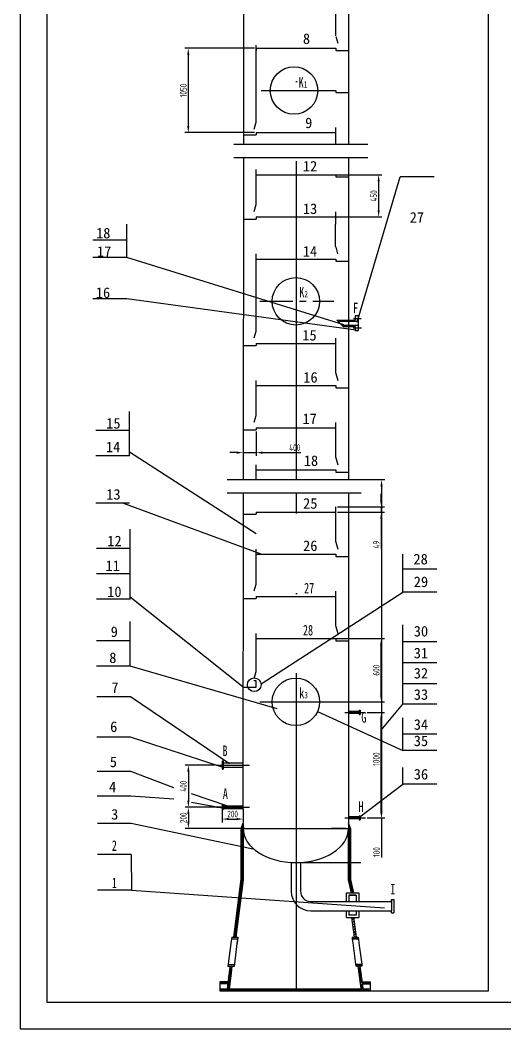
# Model space of a CAD drawing. Extents: x 29 to 469, y 5 to 599.
# Drawn here: x 29.4 to 212.2, y 4.6 to 384.8 of the extents above; entities that cross this region are included whole.
import ezdxf

# ---------------------------------------------------------------- set-up
doc = ezdxf.new("R2010")
doc.units = 0
doc.header["$LTSCALE"] = 10
doc.header["$MEASUREMENT"] = 0
for name, pattern in [('ACAD_ISO02W100', [15, 12, -3]), ('ACAD_ISO10W100', [18, 12, -3, 0, -3]), ('CENTER', [2, 1.25, -0.25, 0.25, -0.25])]:
    doc.linetypes.add(name, pattern=pattern)
doc.layers.get('0').update_dxf_attribs({"linetype": 'CONTINUOUS'})
doc.layers.get('DEFPOINTS').update_dxf_attribs({"linetype": 'CONTINUOUS'})
for name, color, linetype in [('3中心线层', 1, 'CENTER'), ('中心线', 1, 'CENTER'), ('图层2', 7, 'CONTINUOUS'), ('标注线', 2, 'CONTINUOUS'), ('点划线', 10, 'CENTER'), ('粗实线', 3, 'CONTINUOUS'), ('细实线', 4, 'CONTINUOUS'), ('虚线', 172, 'ACAD_ISO02W100')]:
    doc.layers.add(name, color=color, linetype=linetype)
doc.styles.get("Standard").update_dxf_attribs({"font": 'isocp.shx', "width": 0.707, "bigfont": 'hztxt.shx'})
doc.styles.add('样式_1', font='SIMHEI.TTF', dxfattribs={"height": 10})
doc.dimstyles.new('ISO-25', dxfattribs={"dimtxt": 2.5, "dimasz": 2.5, "dimexe": 1.25, "dimexo": 0.625, "dimtad": 1, "dimtxsty": 'STANDARD', "dimcen": 2.5, "dimazin": 3, "dimtfac": 1, "dimtmove": 0, "dimatfit": 3})
pattern_1 = [(45, (-493.61208, -437.2187), (-0.2728614, 0.2728614), []), (45, (-493.60436, -437.2187), (-0.2728614, 0.2728614), [])]

# ---------------------------------------------------------------- blocks, each defined once
blk = doc.blocks.new('*D42')
at = {"layer": 'DEFPOINTS', "color": 0}
for p in [(159.59, 123.88), (165.57, 123.88), (159.59, 84.15)]:
    blk.add_point(p, dxfattribs=at)
at = {"layer": '细实线', "color": 0}
for p, q in [((160.22, 123.88), (166.82, 123.88)), ((165.57, 86.65), (165.57, 121.38)), ((160.22, 84.15), (166.82, 84.15))]:
    blk.add_line(p, q, dxfattribs=at)
for points in [[(165.15, 121.38), (165.99, 121.38), (165.57, 123.88)], [(165.15, 86.65), (165.99, 86.65), (165.57, 84.15)]]:
    blk.add_solid(points, dxfattribs=at)
at = {"layer": '细实线', "color": 0, "insert": (163.69, 106.28), "char_height": 2.5, "attachment_point": 5, "rotation": 90}
blk.add_mtext('1000', dxfattribs=at)
blk = doc.blocks.new('*D43')
at = {"layer": 'DEFPOINTS', "color": 0}
for p in [(113.5, 88.12), (92.84, 80.18), (113.5, 80.18)]:
    blk.add_point(p, dxfattribs=at)
at = {"layer": '细实线', "color": 0}
for p, q in [((112.87, 88.12), (91.59, 88.12)), ((92.84, 85.62), (92.84, 82.68)), ((112.87, 80.18), (91.59, 80.18))]:
    blk.add_line(p, q, dxfattribs=at)
for points in [[(92.43, 85.62), (93.26, 85.62), (92.84, 88.12)], [(92.43, 82.68), (93.26, 82.68), (92.84, 80.18)]]:
    blk.add_solid(points, dxfattribs=at)
at = {"layer": '细实线', "color": 0, "insert": (90.97, 84.15), "char_height": 2.5, "attachment_point": 5, "rotation": 90}
blk.add_mtext('200', dxfattribs=at)
blk = doc.blocks.new('*D44')
at = {"layer": 'DEFPOINTS', "color": 0}
for p in [(148.39, 201.33), (148.39, 199.38), (165.54, 199.38)]:
    blk.add_point(p, dxfattribs=at)
at = {"layer": '细实线', "color": 0}
for p, q in [((165.54, 203.83), (165.54, 206.33)), ((149.01, 201.33), (166.79, 201.33)), ((149.01, 199.38), (166.79, 199.38)), ((165.54, 201.33), (165.54, 199.38)), ((165.54, 196.88), (165.54, 185.38))]:
    blk.add_line(p, q, dxfattribs=at)
for points in [[(165.13, 203.83), (165.96, 203.83), (165.54, 201.33)], [(165.13, 196.88), (165.96, 196.88), (165.54, 199.38)]]:
    blk.add_solid(points, dxfattribs=at)
at = {"layer": '细实线', "color": 0, "insert": (163.67, 187.13), "char_height": 2.5, "attachment_point": 5, "rotation": 90}
blk.add_mtext('49', dxfattribs=at)
blk = doc.blocks.new('*D36')
at = {"layer": 'DEFPOINTS', "color": 0}
for p in [(132.37, 326.53), (132.32, 310.64), (164.58, 310.64)]:
    blk.add_point(p, dxfattribs=at)
at = {"layer": '细实线', "color": 0}
for p, q in [((133, 326.53), (165.83, 326.53)), ((164.58, 324.03), (164.58, 313.14)), ((132.94, 310.64), (165.83, 310.64))]:
    blk.add_line(p, q, dxfattribs=at)
for points in [[(164.16, 324.03), (164.99, 324.03), (164.58, 326.53)], [(164.16, 313.14), (164.99, 313.14), (164.58, 310.64)]]:
    blk.add_solid(points, dxfattribs=at)
at = {"layer": '细实线', "color": 0, "insert": (162.7, 318.58), "char_height": 2.5, "attachment_point": 5, "rotation": 90}
blk.add_mtext('450', dxfattribs=at)
blk = doc.blocks.new('*D45')
at = {"layer": 'DEFPOINTS', "color": 0}
for p in [(153.23, 211.66), (165.67, 211.66), (159.59, 84.15)]:
    blk.add_point(p, dxfattribs=at)
at = {"layer": '细实线', "color": 0}
for p, q in [((153.86, 211.66), (166.92, 211.66)), ((165.67, 209.16), (165.67, 86.65)), ((160.22, 84.15), (166.92, 84.15)), ((165.67, 84.15), (165.67, 69.2))]:
    blk.add_line(p, q, dxfattribs=at)
for points in [[(165.26, 209.16), (166.09, 209.16), (165.67, 211.66)], [(165.26, 86.65), (166.09, 86.65), (165.67, 84.15)]]:
    blk.add_solid(points, dxfattribs=at)
at = {"layer": '细实线', "color": 0, "insert": (163.8, 71.24), "char_height": 2.5, "attachment_point": 5, "rotation": 90}
blk.add_mtext('100', dxfattribs=at)
blk = doc.blocks.new('*D46')
at = {"layer": 'DEFPOINTS', "color": 0}
for p in [(105.55, 88.12), (113.5, 88.12), (113.5, 83.69)]:
    blk.add_point(p, dxfattribs=at)
at = {"layer": '细实线', "color": 0}
for p, q in [((105.55, 87.5), (105.55, 82.44)), ((113.5, 87.5), (113.5, 82.44)), ((108.05, 83.69), (111, 83.69))]:
    blk.add_line(p, q, dxfattribs=at)
for points in [[(108.05, 84.1), (108.05, 83.27), (105.55, 83.69)], [(111, 84.1), (111, 83.27), (113.5, 83.69)]]:
    blk.add_solid(points, dxfattribs=at)
at = {"layer": '细实线', "color": 0, "insert": (109.53, 85.56), "char_height": 2.5, "attachment_point": 5}
blk.add_mtext('200', dxfattribs=at)
blk = doc.blocks.new('*D47')
at = {"layer": 'DEFPOINTS', "color": 0}
for p in [(103.41, 104.02), (92.84, 88.12), (103.96, 88.12)]:
    blk.add_point(p, dxfattribs=at)
at = {"layer": '细实线', "color": 0}
for p, q in [((102.78, 104.02), (91.59, 104.02)), ((92.84, 101.52), (92.84, 90.62)), ((103.34, 88.12), (91.59, 88.12))]:
    blk.add_line(p, q, dxfattribs=at)
for points in [[(92.43, 101.52), (93.26, 101.52), (92.84, 104.02)], [(92.43, 90.62), (93.26, 90.62), (92.84, 88.12)]]:
    blk.add_solid(points, dxfattribs=at)
at = {"layer": '细实线', "color": 0, "insert": (90.97, 96.07), "char_height": 2.5, "attachment_point": 5, "rotation": 90}
blk.add_mtext('400', dxfattribs=at)
blk = doc.blocks.new('*D48')
at = {"layer": 'DEFPOINTS', "color": 0}
for p in [(133.54, 151.7), (165.53, 151.7), (133.72, 127.86)]:
    blk.add_point(p, dxfattribs=at)
at = {"layer": '细实线', "color": 0}
for p, q in [((134.17, 151.7), (166.78, 151.7)), ((165.53, 130.36), (165.53, 149.2)), ((134.34, 127.86), (166.78, 127.86))]:
    blk.add_line(p, q, dxfattribs=at)
for points in [[(165.12, 149.2), (165.95, 149.2), (165.53, 151.7)], [(165.12, 130.36), (165.95, 130.36), (165.53, 127.86)]]:
    blk.add_solid(points, dxfattribs=at)
at = {"layer": '细实线', "color": 0, "insert": (163.66, 139.78), "char_height": 2.5, "attachment_point": 5, "rotation": 90}
blk.add_mtext('600', dxfattribs=at)
blk = doc.blocks.new('*D49')
at = {"layer": 'DEFPOINTS', "color": 0}
for p in [(113.5, 230.37), (118.35, 230.37), (118.35, 221.8)]:
    blk.add_point(p, dxfattribs=at)
at = {"layer": '细实线', "color": 0}
for p, q in [((113.5, 229.75), (113.5, 220.55)), ((118.35, 229.75), (118.35, 220.55)), ((111, 221.8), (108.5, 221.8)), ((113.5, 221.8), (118.35, 221.8)), ((120.85, 221.8), (135.24, 221.8))]:
    blk.add_line(p, q, dxfattribs=at)
for points in [[(111, 222.21), (111, 221.38), (113.5, 221.8)], [(120.85, 222.21), (120.85, 221.38), (118.35, 221.8)]]:
    blk.add_solid(points, dxfattribs=at)
at = {"layer": '细实线', "color": 0, "insert": (132.93, 223.67), "char_height": 2.5, "attachment_point": 5}
blk.add_mtext('400', dxfattribs=at)
blk = doc.blocks.new('*D37')
at = {"layer": 'DEFPOINTS', "color": 0}
for p in [(118.35, 374.21), (92.81, 342.42), (118.35, 342.42)]:
    blk.add_point(p, dxfattribs=at)
at = {"layer": '细实线', "color": 0}
for p, q in [((117.72, 374.21), (91.56, 374.21)), ((92.81, 371.71), (92.81, 344.92)), ((117.72, 342.42), (91.56, 342.42))]:
    blk.add_line(p, q, dxfattribs=at)
for points in [[(92.39, 371.71), (93.23, 371.71), (92.81, 374.21)], [(92.39, 344.92), (93.23, 344.92), (92.81, 342.42)]]:
    blk.add_solid(points, dxfattribs=at)
at = {"layer": '细实线', "color": 0, "insert": (90.94, 358.32), "char_height": 2.5, "attachment_point": 5, "rotation": 90}
blk.add_mtext('1050', dxfattribs=at)

msp = doc.modelspace()

# ---------------------------------------------------------------- hatches: boundary and pattern name
for points in [[(113.499, 81.517), (112.728, 80.177), (113.499, 80.177)], [(153.233, 81.488), (153.233, 80.177), (154.004, 80.177)]]:
    msp.add_hatch(color=256).paths.add_polyline_path(points)
h = msp.add_hatch()
h.set_pattern_fill('JIS_LC_20', color=256, scale=0.03853, style=0)
h.set_pattern_definition([(45, (-4274.10866, 1521.57306), (-0.54490256, 0.54490256), []), (45, (-4274.09325, 1521.57306), (-0.54490256, 0.54490256), [])])
h.paths.add_polyline_path([(155.137, 46.582), (154.36, 46.582), (155.319, 39.185), (156.096, 39.185)])
at = {"layer": '图层2'}
h = msp.add_hatch(dxfattribs=at)
h.set_pattern_fill('JIS_LC_20', color=256, scale=0.019294, style=0)
h.set_pattern_definition(pattern_1)
h.paths.add_polyline_path([(112.735, 61.01), (109.932, 39.185), (110.709, 39.185), (113.499, 60.912), (113.499, 80.177), (112.735, 80.177)])
for points in [[(113.499, 82.29), (112.728, 80.18), (112.728, 80.177), (113.499, 81.517)], [(153.233, 82.29), (153.233, 81.488), (154.004, 80.177)]]:
    msp.add_hatch(color=256, dxfattribs=at).paths.add_polyline_path(points)
h = msp.add_hatch(dxfattribs=at)
h.set_pattern_fill('JIS_LC_20', color=256, scale=0.019294, style=0)
h.set_pattern_definition(pattern_1)
h.paths.add_polyline_path([(154.004, 80.176), (154.004, 80.177), (153.233, 80.177), (153.233, 60.799), (154.354, 55.821), (155.143, 55.821), (154.001, 60.9)])
h = msp.add_hatch(dxfattribs=at)
h.set_pattern_fill('JIS_LC_20', color=256, scale=0.019294, style=0)
h.set_pattern_definition(pattern_1)
h.paths.add_polyline_path([(154.655, 38.414), (156.967, 38.414), (156.867, 39.185), (154.555, 39.185)])
h.paths.add_polyline_path([(155.878, 28.986), (155.978, 28.215), (158.29, 28.215), (158.19, 28.986)])

# ---------------------------------------------------------------- linework, layer by layer
at = {"color": 0}
for p, q in [((113.75, 338.02), (113.819, 407.398)), ((113.623, 211.662), (113.745, 333.02)), ((113.499, 87.296), (113.618, 206.662)), ((113.499, 82.031), (113.499, 80.177)), ((113.499, 80.177), (153.233, 80.177)), ((152.24, 80.177), (153.233, 80.177)), ((71.304, 70.354), (71.345, 56.843)), ((71.345, 56.843), (166.791, 50.259))]:
    msp.add_line(p, q, dxfattribs=at)
for p, q in [((112.728, 80.177), (113.499, 81.517)), ((113.499, 80.177), (112.728, 80.177)), ((112.728, 80.177), (112.728, 71.672)), ((113.499, 80.177), (112.728, 80.177)), ((112.728, 80.177), (112.731, 71.672)), ((114.105, 80.177), (113.499, 80.177)), ((114.101, 80.177), (113.499, 80.177)), ((113.499, 80.177), (113.499, 71.672)), ((113.499, 71.672), (113.499, 80.177)), ((152.626, 80.177), (153.233, 80.177)), ((152.626, 80.177), (153.233, 80.177)), ((152.631, 80.177), (153.233, 80.177)), ((154.004, 80.177), (153.233, 81.488)), ((153.233, 80.177), (154.004, 80.177)), ((153.233, 80.177), (153.233, 71.672)), ((154.004, 80.177), (154.004, 71.672)), ((112.734, 71.672), (112.735, 69.164)), ((113.499, 69.066), (113.499, 71.672)), ((153.233, 71.672), (153.233, 68.97)), ((154.004, 71.672), (154.004, 69.04)), ((131.62, 67.313), (131.62, 56.456)), ((135.112, 67.263), (135.112, 59.821)), ((112.735, 61.01), (112.582, 59.821)), ((112.728, 63.518), (112.728, 60.961)), ((113.499, 60.912), (113.359, 59.821)), ((113.359, 59.821), (113.499, 60.912)), ((113.499, 63.518), (113.499, 60.912)), ((154.244, 59.821), (154.001, 60.9)), ((112.582, 59.821), (109.932, 39.185)), ((113.359, 59.821), (110.709, 39.185)), ((110.709, 39.185), (113.359, 59.821)), ((135.112, 59.821), (135.112, 56.456)), ((153.233, 60.815), (153.233, 60.799)), ((153.454, 59.821), (153.233, 60.799)), ((154.373, 55.736), (153.454, 59.821)), ((155.143, 55.821), (154.244, 59.821)), ((152.437, 52.603), (152.437, 55.821)), ((152.437, 55.821), (157.06, 55.821)), ((153.34, 54.933), (153.34, 52.603)), ((153.34, 54.933), (156.157, 54.933)), ((156.157, 54.933), (153.34, 54.933)), ((156.157, 54.933), (156.157, 52.603)), ((157.06, 55.821), (157.06, 52.603)), ((169.474, 52.603), (169.474, 53.374)), ((138.965, 52.603), (169.474, 52.603)), ((169.474, 52.988), (169.474, 49.111)), ((152.437, 46.582), (152.437, 49.111)), ((152.437, 46.582), (157.06, 46.582)), ((153.34, 49.111), (153.34, 47.471)), ((156.157, 47.471), (153.34, 47.471)), ((154.366, 46.533), (155.319, 39.185)), ((155.131, 46.632), (156.096, 39.185)), ((156.157, 49.111), (156.157, 47.471)), ((157.06, 49.111), (157.06, 46.582)), ((169.474, 48.365), (169.474, 49.111)), ((109.168, 39.185), (108.882, 36.955)), ((111.381, 38.414), (109.069, 38.414)), ((109.168, 39.185), (111.48, 39.185)), ((109.932, 39.185), (110.709, 39.185)), ((111.48, 39.185), (111.194, 36.955)), ((154.555, 39.185), (156.867, 39.185)), ((154.555, 39.185), (154.655, 38.414)), ((156.967, 38.414), (154.655, 38.414)), ((154.655, 38.414), (154.844, 36.955)), ((156.867, 39.185), (156.967, 38.414)), ((156.967, 38.414), (157.156, 36.955)), ((108.987, 37.776), (107.742, 28.074)), ((111.293, 37.731), (110.054, 28.074)), ((154.839, 37), (155.878, 28.986)), ((157.156, 36.955), (158.19, 28.986)), ((110.054, 28.074), (107.742, 28.074)), ((107.841, 28.845), (110.152, 28.845)), ((108.506, 28.074), (108.19, 25.612)), ((109.283, 28.074), (108.967, 25.612)), ((155.878, 28.986), (158.19, 28.986)), ((155.878, 28.986), (155.978, 28.215)), ((158.29, 28.215), (155.928, 28.215)), ((156.742, 28.215), (157.08, 25.612)), ((157.519, 28.215), (157.857, 25.612)), ((158.19, 28.986), (158.29, 28.215)), ((108.19, 25.612), (107.43, 19.692)), ((108.967, 25.612), (108.207, 19.692)), ((157.08, 25.612), (157.947, 18.922)), ((157.857, 25.612), (158.724, 18.922)), ((104.673, 19.692), (161.378, 19.692)), ((161.378, 18.922), (104.673, 18.922)), ((104.673, 18.922), (161.378, 18.922))]:
    msp.add_line(p, q)
msp.add_arc((138.965, 56.456), 3.853, 180, 270)
at = {"layer": '3中心线层', "linetype": 'ACAD_ISO10W100'}
for p, q in [((133.564, 211.662), (133.564, 407.398)), ((120.323, 358.318), (148.386, 358.318)), ((133.564, 18.704), (133.564, 206.662)), ((119.773, 127.858), (147.658, 127.858))]:
    msp.add_line(p, q, dxfattribs=at)
at = {"layer": '中心线', "color": 0}
for p, q in [((119.773, 278.849), (147.658, 278.849)), ((151.878, 123.885), (159.59, 123.885)), ((103.406, 104.017), (116.055, 104.017)), ((103.406, 88.124), (116.055, 88.124)), ((151.878, 84.15), (159.59, 84.15))]:
    msp.add_line(p, q, dxfattribs=at)
at = {"layer": '图层2'}
for p, q in [((112.727, 80.177), (113.499, 82.29)), ((113.499, 80.177), (112.727, 80.177)), ((112.727, 80.177), (112.727, 71.672)), ((112.727, 80.177), (113.499, 80.177)), ((112.735, 61.01), (112.735, 80.177)), ((113.499, 80.177), (113.499, 60.912)), ((154.004, 80.177), (153.233, 82.29)), ((154.004, 80.177), (153.233, 82.29)), ((153.233, 82.29), (153.233, 81.488)), ((153.233, 81.488), (154.004, 80.177)), ((153.233, 80.177), (154.004, 80.177)), ((153.233, 80.177), (154.004, 80.177)), ((153.233, 60.799), (153.233, 80.177)), ((154.004, 80.177), (154.001, 60.9)), ((154.004, 80.177), (154.005, 71.672)), ((112.727, 63.518), (112.735, 69.164)), ((113.499, 63.518), (113.499, 69.066)), ((153.233, 63.518), (153.233, 68.97)), ((154.005, 63.518), (154.004, 69.04)), ((109.932, 39.185), (112.735, 61.01)), ((113.499, 60.912), (110.709, 39.185)), ((112.727, 63.518), (112.727, 62.031)), ((153.233, 60.799), (153.233, 63.518)), ((154.001, 60.9), (154.005, 63.518)), ((154.001, 60.9), (155.143, 55.821)), ((154.005, 63.518), (154.005, 61.641)), ((154.354, 55.821), (153.233, 60.799)), ((155.143, 55.821), (154.354, 55.821)), ((169.474, 53.374), (170.246, 53.374)), ((170.246, 53.374), (170.246, 48.365)), ((138.965, 49.111), (169.474, 49.111)), ((169.474, 48.365), (170.246, 48.365)), ((110.709, 39.185), (109.932, 39.185)), ((108.241, 26.013), (109.133, 26.905)), ((108.243, 26.022), (109.134, 26.914)), ((108.28, 26.314), (109.171, 27.205)), ((108.347, 26.835), (109.238, 27.726)), ((108.402, 27.266), (109.211, 28.074)), ((108.403, 27.275), (109.203, 28.074)), ((108.483, 27.892), (108.665, 28.074)), ((108.484, 27.901), (108.657, 28.074)), ((156.876, 27.178), (157.564, 27.866)), ((156.877, 27.172), (157.565, 27.859)), ((156.939, 26.695), (157.627, 27.383)), ((156.94, 26.688), (157.628, 27.376)), ((157.002, 26.212), (157.69, 26.9)), ((157.003, 26.205), (157.691, 26.893)), ((107.759, 22.257), (108.65, 23.148)), ((107.76, 22.266), (108.652, 23.157)), ((107.839, 22.883), (108.731, 23.774)), ((107.841, 22.892), (108.732, 23.783)), ((107.92, 23.509), (108.811, 24.4)), ((107.921, 23.518), (108.812, 24.409)), ((107.967, 23.879), (108.859, 24.77)), ((108, 24.135), (108.892, 25.027)), ((108.001, 24.144), (108.893, 25.035)), ((108.039, 24.435), (108.93, 25.326)), ((108.081, 24.761), (108.972, 25.653)), ((108.082, 24.77), (108.973, 25.661)), ((108.133, 25.173), (109.025, 26.064)), ((108.189, 25.604), (109.08, 26.495)), ((157.064, 25.729), (157.752, 26.417)), ((157.065, 25.722), (157.753, 26.41)), ((157.127, 25.246), (157.815, 25.934)), ((157.128, 25.239), (157.816, 25.927)), ((157.19, 24.763), (157.878, 25.451)), ((157.191, 24.756), (157.878, 25.444)), ((157.252, 24.28), (157.94, 24.968)), ((157.253, 24.273), (157.941, 24.961)), ((157.315, 23.797), (158.003, 24.485)), ((157.316, 23.79), (158.004, 24.478)), ((157.378, 23.314), (158.066, 24.002)), ((157.379, 23.307), (158.066, 23.995)), ((157.44, 22.831), (158.128, 23.519)), ((157.441, 22.824), (158.129, 23.512)), ((157.503, 22.348), (158.191, 23.036)), ((157.504, 22.341), (158.192, 23.029)), ((107.76, 22.267), (104.673, 22.267)), ((104.673, 22.267), (104.673, 18.922)), ((107.675, 21.604), (104.673, 21.604)), ((104.916, 21.604), (105.579, 22.267)), ((104.923, 21.604), (105.586, 22.267)), ((104.962, 18.922), (105.732, 19.692)), ((104.97, 18.922), (105.74, 19.692)), ((105.461, 21.604), (106.124, 22.267)), ((105.469, 21.604), (106.132, 22.267)), ((105.508, 18.922), (106.278, 19.692)), ((105.515, 18.922), (106.286, 19.692)), ((106.007, 21.604), (106.67, 22.267)), ((106.015, 21.604), (106.678, 22.267)), ((106.053, 18.922), (106.824, 19.692)), ((106.061, 18.922), (106.832, 19.692)), ((106.553, 21.604), (107.216, 22.267)), ((106.561, 21.604), (107.224, 22.267)), ((106.599, 18.922), (107.37, 19.692)), ((106.607, 18.922), (107.377, 19.692)), ((107.127, 21.604), (107.79, 22.267)), ((107.145, 18.922), (108.25, 20.026)), ((107.152, 18.922), (108.249, 20.018)), ((107.438, 19.752), (108.329, 20.644)), ((107.439, 19.761), (108.33, 20.653)), ((107.518, 20.378), (108.409, 21.27)), ((107.519, 20.387), (108.41, 21.279)), ((107.598, 21.005), (108.49, 21.896)), ((107.599, 21.013), (108.491, 21.905)), ((107.679, 21.631), (108.57, 22.522)), ((107.68, 21.64), (108.571, 22.531)), ((107.69, 18.922), (108.461, 19.692)), ((107.698, 18.922), (108.469, 19.692)), ((108.236, 18.922), (109.007, 19.692)), ((108.244, 18.922), (109.014, 19.692)), ((108.782, 18.922), (109.552, 19.692)), ((108.79, 18.922), (109.56, 19.692)), ((109.328, 18.922), (110.098, 19.692)), ((109.335, 18.922), (110.106, 19.692)), ((109.873, 18.922), (110.644, 19.692)), ((109.881, 18.922), (110.652, 19.692)), ((110.419, 18.922), (111.19, 19.692)), ((110.427, 18.922), (111.197, 19.692)), ((110.965, 18.922), (111.735, 19.692)), ((110.972, 18.922), (111.743, 19.692)), ((111.51, 18.922), (112.281, 19.692)), ((111.518, 18.922), (112.289, 19.692)), ((112.056, 18.922), (112.827, 19.692)), ((112.064, 18.922), (112.835, 19.692)), ((112.602, 18.922), (113.373, 19.692)), ((112.61, 18.922), (113.38, 19.692)), ((113.148, 18.922), (113.918, 19.692)), ((113.155, 18.922), (113.926, 19.692)), ((113.693, 18.922), (114.464, 19.692)), ((113.701, 18.922), (114.472, 19.692)), ((114.239, 18.922), (115.01, 19.692)), ((114.247, 18.922), (115.017, 19.692)), ((114.785, 18.922), (115.555, 19.692)), ((114.793, 18.922), (115.563, 19.692)), ((115.331, 18.922), (116.101, 19.692)), ((115.338, 18.922), (116.109, 19.692)), ((115.876, 18.922), (116.647, 19.692)), ((115.884, 18.922), (116.655, 19.692)), ((116.422, 18.922), (117.193, 19.692)), ((116.43, 18.922), (117.2, 19.692)), ((116.968, 18.922), (117.738, 19.692)), ((116.975, 18.922), (117.746, 19.692)), ((117.513, 18.922), (118.284, 19.692)), ((117.521, 18.922), (118.292, 19.692)), ((118.059, 18.922), (118.83, 19.692)), ((118.067, 18.922), (118.837, 19.692)), ((118.605, 18.922), (119.376, 19.692)), ((118.613, 18.922), (119.383, 19.692)), ((119.151, 18.922), (119.921, 19.692)), ((119.158, 18.922), (119.929, 19.692)), ((119.696, 18.922), (120.467, 19.692)), ((119.704, 18.922), (120.475, 19.692)), ((120.242, 18.922), (121.013, 19.692)), ((120.25, 18.922), (121.02, 19.692)), ((120.788, 18.922), (121.558, 19.692)), ((120.796, 18.922), (121.566, 19.692)), ((121.334, 18.922), (122.104, 19.692)), ((121.341, 18.922), (122.112, 19.692)), ((121.879, 18.922), (122.65, 19.692)), ((121.887, 18.922), (122.658, 19.692)), ((122.425, 18.922), (123.196, 19.692)), ((122.433, 18.922), (123.203, 19.692)), ((122.971, 18.922), (123.741, 19.692)), ((122.978, 18.922), (123.749, 19.692)), ((123.516, 18.922), (124.287, 19.692)), ((123.524, 18.922), (124.295, 19.692)), ((124.062, 18.922), (124.833, 19.692)), ((124.07, 18.922), (124.84, 19.692)), ((124.608, 18.922), (125.378, 19.692)), ((124.616, 18.922), (125.386, 19.692)), ((125.154, 18.922), (125.924, 19.692)), ((125.161, 18.922), (125.932, 19.692)), ((125.699, 18.922), (126.47, 19.692)), ((125.707, 18.922), (126.478, 19.692)), ((126.245, 18.922), (127.016, 19.692)), ((126.253, 18.922), (127.023, 19.692)), ((126.791, 18.922), (127.561, 19.692)), ((126.798, 18.922), (127.569, 19.692)), ((127.336, 18.922), (128.107, 19.692)), ((127.344, 18.922), (128.115, 19.692)), ((127.882, 18.922), (128.653, 19.692)), ((127.89, 18.922), (128.661, 19.692)), ((128.428, 18.922), (129.199, 19.692)), ((128.436, 18.922), (129.206, 19.692)), ((128.974, 18.922), (129.744, 19.692)), ((128.981, 18.922), (129.752, 19.692)), ((129.519, 18.922), (130.29, 19.692)), ((129.527, 18.922), (130.298, 19.692)), ((130.065, 18.922), (130.836, 19.692)), ((130.073, 18.922), (130.843, 19.692)), ((130.611, 18.922), (131.381, 19.692)), ((130.619, 18.922), (131.389, 19.692)), ((131.157, 18.922), (131.927, 19.692)), ((131.164, 18.922), (131.935, 19.692)), ((131.702, 18.922), (132.473, 19.692)), ((131.71, 18.922), (132.481, 19.692)), ((132.248, 18.922), (133.019, 19.692)), ((132.256, 18.922), (133.026, 19.692)), ((132.794, 18.922), (133.564, 19.692)), ((132.801, 18.922), (133.572, 19.692)), ((133.339, 18.922), (134.11, 19.692)), ((133.347, 18.922), (134.118, 19.692)), ((133.885, 18.922), (134.656, 19.692)), ((133.893, 18.922), (134.663, 19.692)), ((134.431, 18.922), (135.201, 19.692)), ((134.439, 18.922), (135.209, 19.692)), ((134.977, 18.922), (135.747, 19.692)), ((134.984, 18.922), (135.755, 19.692)), ((135.522, 18.922), (136.293, 19.692)), ((135.53, 18.922), (136.301, 19.692)), ((136.068, 18.922), (136.839, 19.692)), ((136.076, 18.922), (136.846, 19.692)), ((136.614, 18.922), (137.384, 19.692)), ((136.621, 18.922), (137.392, 19.692)), ((137.159, 18.922), (137.93, 19.692)), ((137.167, 18.922), (137.938, 19.692)), ((137.705, 18.922), (138.476, 19.692)), ((137.713, 18.922), (138.484, 19.692)), ((138.251, 18.922), (139.022, 19.692)), ((138.259, 18.922), (139.029, 19.692)), ((138.797, 18.922), (139.567, 19.692)), ((138.804, 18.922), (139.575, 19.692)), ((139.342, 18.922), (140.113, 19.692)), ((139.35, 18.922), (140.121, 19.692)), ((139.888, 18.922), (140.659, 19.692)), ((139.896, 18.922), (140.666, 19.692)), ((140.434, 18.922), (141.204, 19.692)), ((140.442, 18.922), (141.212, 19.692)), ((140.98, 18.922), (141.75, 19.692)), ((140.987, 18.922), (141.758, 19.692)), ((141.525, 18.922), (142.296, 19.692)), ((141.533, 18.922), (142.304, 19.692)), ((142.071, 18.922), (142.842, 19.692)), ((142.079, 18.922), (142.849, 19.692)), ((142.617, 18.922), (143.387, 19.692)), ((142.624, 18.922), (143.395, 19.692)), ((143.162, 18.922), (143.933, 19.692)), ((143.17, 18.922), (143.941, 19.692)), ((143.708, 18.922), (144.479, 19.692)), ((143.716, 18.922), (144.486, 19.692)), ((144.254, 18.922), (145.024, 19.692)), ((144.262, 18.922), (145.032, 19.692)), ((144.8, 18.922), (145.57, 19.692)), ((144.807, 18.922), (145.578, 19.692)), ((145.345, 18.922), (146.116, 19.692)), ((145.353, 18.922), (146.124, 19.692)), ((145.891, 18.922), (146.662, 19.692)), ((145.899, 18.922), (146.669, 19.692)), ((146.437, 18.922), (147.207, 19.692)), ((146.444, 18.922), (147.215, 19.692)), ((146.982, 18.922), (147.753, 19.692)), ((146.99, 18.922), (147.761, 19.692)), ((147.501, 18.922), (148.272, 19.692)), ((148.128, 18.922), (148.899, 19.692)), ((148.62, 18.922), (149.39, 19.692)), ((148.627, 18.922), (149.398, 19.692)), ((149.165, 18.922), (149.936, 19.692)), ((149.173, 18.922), (149.944, 19.692)), ((149.711, 18.922), (150.482, 19.692)), ((149.719, 18.922), (150.489, 19.692)), ((150.257, 18.922), (151.027, 19.692)), ((150.265, 18.922), (151.035, 19.692)), ((150.803, 18.922), (151.573, 19.692)), ((150.81, 18.922), (151.581, 19.692)), ((151.348, 18.922), (152.119, 19.692)), ((151.356, 18.922), (152.127, 19.692)), ((151.894, 18.922), (152.665, 19.692)), ((151.902, 18.922), (152.672, 19.692)), ((152.44, 18.922), (153.21, 19.692)), ((152.447, 18.922), (153.218, 19.692)), ((152.985, 18.922), (153.756, 19.692)), ((152.993, 18.922), (153.764, 19.692)), ((153.531, 18.922), (154.302, 19.692)), ((153.539, 18.922), (154.309, 19.692)), ((154.077, 18.922), (154.847, 19.692)), ((154.085, 18.922), (154.855, 19.692)), ((154.623, 18.922), (155.393, 19.692)), ((154.63, 18.922), (155.401, 19.692)), ((155.168, 18.922), (155.939, 19.692)), ((155.176, 18.922), (155.947, 19.692)), ((155.714, 18.922), (156.485, 19.692)), ((155.722, 18.922), (156.492, 19.692)), ((156.26, 18.922), (157.03, 19.692)), ((156.267, 18.922), (157.038, 19.692)), ((156.805, 18.922), (157.576, 19.692)), ((156.813, 18.922), (157.584, 19.692)), ((157.351, 18.922), (157.879, 19.449)), ((157.359, 18.922), (157.88, 19.442)), ((157.566, 21.865), (158.253, 22.552)), ((157.567, 21.858), (158.254, 22.546)), ((157.691, 20.898), (158.379, 21.586)), ((157.692, 20.892), (158.38, 21.579)), ((157.754, 20.415), (158.441, 21.103)), ((157.754, 20.409), (158.442, 21.096)), ((157.816, 19.932), (158.504, 20.62)), ((157.817, 19.925), (158.505, 20.613)), ((158.122, 19.692), (158.567, 20.137)), ((158.13, 19.692), (158.568, 20.13)), ((158.29, 22.267), (161.378, 22.267)), ((158.316, 22.069), (158.514, 22.267)), ((158.317, 22.063), (158.521, 22.267)), ((158.376, 21.604), (161.378, 21.604)), ((158.396, 21.604), (159.059, 22.267)), ((158.404, 21.604), (159.067, 22.267)), ((158.443, 18.922), (158.692, 19.171)), ((158.45, 18.922), (158.693, 19.164)), ((158.629, 19.654), (158.668, 19.692)), ((158.63, 19.647), (158.675, 19.692)), ((158.942, 21.604), (159.605, 22.267)), ((158.95, 21.604), (159.613, 22.267)), ((158.988, 18.922), (159.759, 19.692)), ((158.996, 18.922), (159.767, 19.692)), ((159.488, 21.604), (160.151, 22.267)), ((159.496, 21.604), (160.159, 22.267)), ((159.534, 18.922), (160.305, 19.692)), ((159.542, 18.922), (160.312, 19.692)), ((160.034, 21.604), (160.697, 22.267)), ((160.041, 21.604), (160.704, 22.267)), ((160.08, 18.922), (160.85, 19.692)), ((160.088, 18.922), (160.858, 19.692)), ((160.579, 21.604), (161.242, 22.267)), ((160.587, 21.604), (161.25, 22.267)), ((161.378, 22.267), (161.378, 18.922)), ((157.897, 18.922), (157.942, 18.966)), ((157.905, 18.922), (157.942, 18.959))]:
    msp.add_line(p, q, dxfattribs=at)
at = {"layer": '图层2', "color": 7}
for p, q in [((114.105, 80.177), (152.626, 80.177)), ((155.047, 54.001), (155.047, 54.001))]:
    msp.add_line(p, q, dxfattribs=at)
at = {"layer": '图层2'}
msp.add_arc((138.965, 56.456), 7.345, 180, 270, dxfattribs=at)
at = {"layer": '标注线', "color": 0}
for p, q in [((205.983, 18.922), (205.983, 542.613)), ((156.422, 270.966), (172.679, 325.713)), ((185.459, 325.713), (172.679, 325.713)), ((69.614, 295.31), (69.614, 307.934)), ((69.614, 301.893), (56.834, 301.893)), ((69.614, 295.31), (56.834, 295.31)), ((151.391, 270.035), (69.614, 295.31)), ((69.614, 279.75), (56.834, 279.75)), ((156.158, 267.96), (69.614, 279.75)), ((70.672, 220.578), (70.672, 237.347)), ((70.672, 230.114), (57.891, 230.114)), ((70.672, 220.578), (57.891, 220.578)), ((118.456, 191.213), (70.672, 221.953)), ((70.672, 202.726), (57.957, 202.726)), ((120.249, 183.487), (68.151, 202.726)), ((70.914, 166.544), (70.914, 192.919)), ((70.914, 185.616), (58.199, 185.616)), ((173.736, 169.19), (173.736, 183.573)), ((70.914, 176.08), (58.199, 176.08)), ((186.517, 177.884), (173.736, 177.884)), ((113.499, 133.421), (70.914, 167.381)), ((120.234, 134.713), (173.736, 169.19)), ((186.517, 169.19), (173.736, 169.19)), ((70.914, 166.544), (58.199, 166.544)), ((70.952, 141.284), (70.952, 158.198)), ((173.736, 126.937), (173.736, 156.859)), ((70.952, 150.82), (58.237, 150.82)), ((186.517, 150.496), (173.736, 150.496)), ((70.952, 141.284), (58.237, 141.284)), ((126.341, 125.188), (70.952, 141.284)), ((186.517, 142.575), (173.736, 142.575)), ((186.517, 134.655), (173.736, 134.655)), ((71.009, 129.759), (58.293, 129.759)), ((108.299, 104.554), (71.009, 129.759)), ((165.569, 117.245), (173.736, 126.937)), ((186.517, 126.937), (173.736, 126.937)), ((141.53, 124.214), (173.736, 109.475)), ((173.736, 109.475), (173.736, 121.861)), ((71.049, 114.519), (58.334, 114.519)), ((105.552, 103.178), (71.049, 114.519)), ((186.517, 115.622), (173.736, 115.622)), ((186.517, 109.475), (173.736, 109.475)), ((173.736, 96.782), (173.736, 103.137)), ((71.109, 101.618), (58.394, 101.618)), ((87.357, 95.485), (71.109, 101.618)), ((157.5, 84.455), (173.736, 96.782)), ((186.517, 96.782), (173.736, 96.782)), ((71.163, 92.249), (58.448, 92.249)), ((87.357, 91.187), (71.163, 92.249)), ((107.726, 88.476), (93.982, 93.205)), ((105.552, 87.83), (93.982, 89.965)), ((71.257, 82.06), (58.542, 82.06)), ((117.786, 72.157), (71.257, 82.06)), ((71.304, 70.354), (58.589, 70.354)), ((71.345, 56.843), (58.63, 56.843)), ((161.378, 18.922), (205.983, 18.922))]:
    msp.add_line(p, q, dxfattribs=at)
msp.add_circle((117.676, 134.305), 2.59, dxfattribs=at)
at = {"layer": '点划线', "color": 0}
for p, q in [((155.075, 272.376), (157.989, 272.376)), ((155.034, 268.8), (158.091, 268.8))]:
    msp.add_line(p, q, dxfattribs=at)
at = {"layer": '粗实线', "color": 0}
for p, q in [((29.423, 598.299), (29.423, 4.603)), ((39.422, 588.306), (39.422, 18.922)), ((39.422, 553.319), (39.422, 14.602)), ((153.233, 407.398), (153.233, 338.02)), ((148.386, 378.94), (148.386, 392.053)), ((148.416, 378.724), (149.141, 376.152)), ((118.347, 346.416), (118.347, 375.364)), ((118.347, 374.212), (148.386, 374.212)), ((118.347, 374.212), (118.347, 373.417)), ((148.386, 374.212), (148.386, 373.417)), ((148.386, 373.417), (153.233, 373.417)), ((148.386, 358.318), (148.386, 357.524)), ((148.386, 357.524), (153.233, 357.524)), ((118.315, 346.193), (117.552, 343.577)), ((118.347, 342.425), (148.386, 342.425)), ((118.347, 342.425), (118.347, 341.63)), ((148.386, 338.02), (148.386, 344.372)), ((113.499, 341.63), (118.347, 341.63)), ((153.233, 333.091), (153.233, 270.605)), ((118.347, 315.423), (118.347, 328.478)), ((118.347, 326.531), (148.386, 326.531)), ((148.386, 326.531), (148.386, 325.736)), ((148.386, 325.736), (153.233, 325.736)), ((118.315, 315.2), (117.552, 312.584)), ((148.386, 307.895), (148.386, 312.584)), ((113.499, 309.842), (118.347, 309.842)), ((118.347, 310.637), (148.386, 310.637)), ((118.347, 310.637), (118.347, 309.842)), ((148.365, 299.471), (148.365, 307.885)), ((118.347, 267.742), (118.347, 296.69)), ((148.395, 299.255), (149.12, 296.683)), ((118.347, 294.743), (148.386, 294.743)), ((148.386, 294.743), (148.386, 293.948)), ((148.386, 293.948), (153.233, 293.948)), ((148.798, 271.78), (151.182, 269.396)), ((148.798, 271.78), (155.756, 271.78)), ((149.196, 271.383), (151.979, 271.383)), ((149.196, 271.383), (156.944, 271.383)), ((153.233, 270.605), (153.233, 211.662)), ((156.944, 273.37), (155.752, 273.37)), ((155.752, 273.37), (155.756, 271.78)), ((156.944, 267.807), (156.944, 273.37)), ((118.315, 267.519), (117.552, 264.903)), ((150.785, 269.794), (156.944, 269.794)), ((151.182, 269.396), (155.752, 269.396)), ((155.752, 269.396), (155.752, 267.807)), ((155.752, 267.807), (156.944, 267.807)), ((118.347, 262.956), (148.386, 262.956)), ((118.347, 262.956), (118.347, 262.161)), ((148.386, 251.79), (148.386, 264.903)), ((113.499, 262.161), (118.347, 262.161)), ((148.416, 251.574), (149.141, 249.002)), ((118.347, 245.455), (118.347, 249.009)), ((118.347, 247.062), (148.386, 247.062)), ((118.347, 235.954), (118.347, 245.424)), ((148.386, 247.062), (148.386, 246.267)), ((148.386, 246.267), (153.233, 246.267)), ((118.315, 235.731), (117.552, 233.115)), ((148.386, 220.002), (148.386, 233.115)), ((113.499, 230.373), (118.347, 230.373)), ((118.347, 231.168), (148.386, 231.168)), ((118.347, 231.168), (118.347, 230.373)), ((118.347, 211.662), (118.347, 217.221)), ((148.416, 219.786), (149.141, 217.214)), ((118.347, 215.274), (148.386, 215.274)), ((148.386, 215.274), (148.386, 214.479)), ((148.386, 214.479), (153.233, 214.479)), ((153.233, 206.662), (153.233, 80.177)), ((113.499, 198.586), (118.347, 198.586)), ((118.347, 199.38), (148.386, 199.38)), ((118.347, 199.38), (118.347, 198.586)), ((148.386, 188.214), (148.386, 201.327)), ((148.416, 187.999), (149.141, 185.427)), ((118.347, 181.849), (118.347, 185.433)), ((118.347, 183.487), (148.386, 183.487)), ((148.386, 183.487), (148.386, 182.692)), ((148.386, 182.692), (153.233, 182.692)), ((118.347, 172.379), (118.347, 181.88)), ((118.315, 172.156), (117.552, 169.54)), ((118.347, 167.593), (148.386, 167.593)), ((118.347, 167.593), (118.347, 166.798)), ((148.386, 156.427), (148.386, 169.54)), ((113.499, 166.798), (118.347, 166.798)), ((148.416, 156.211), (149.141, 153.639)), ((118.347, 139.392), (118.347, 153.646)), ((118.523, 151.699), (148.562, 151.699)), ((148.386, 151.699), (148.386, 150.904)), ((148.386, 150.904), (153.233, 150.904)), ((118.315, 139.17), (117.552, 136.553)), ((113.499, 133.421), (118.347, 133.421)), ((118.347, 135.805), (117.552, 135.805)), ((118.347, 133.421), (118.347, 135.805)), ((157.207, 124.282), (153.233, 124.282)), ((157.207, 123.487), (153.233, 123.487)), ((157.207, 124.679), (157.207, 123.09)), ((157.207, 124.679), (157.604, 124.679)), ((157.207, 123.09), (157.604, 123.09)), ((157.604, 124.679), (157.604, 123.09)), ((105.552, 105.607), (105.552, 102.428)), ((105.552, 105.607), (105.949, 105.607)), ((105.949, 105.607), (105.949, 102.428)), ((105.949, 104.812), (113.499, 104.812)), ((105.949, 103.223), (113.499, 103.223)), ((105.552, 102.428), (105.949, 102.428)), ((105.552, 89.018), (105.552, 87.23)), ((105.552, 89.018), (105.949, 89.018)), ((105.949, 89.018), (105.949, 87.23)), ((105.949, 88.62), (113.499, 88.62)), ((105.949, 87.627), (113.499, 87.627)), ((105.552, 87.23), (105.949, 87.23)), ((157.207, 84.548), (153.233, 84.548)), ((157.207, 83.753), (153.233, 83.753)), ((157.207, 84.945), (157.207, 83.356)), ((157.207, 84.945), (157.604, 84.945)), ((157.604, 84.945), (157.604, 83.356)), ((157.207, 83.356), (157.604, 83.356)), ((39.422, 14.602), (439.382, 14.602)), ((29.423, 4.603), (449.423, 4.603))]:
    msp.add_line(p, q, dxfattribs=at)
for centre in [(132.668, 358.318), (133.366, 278.849), (133.366, 127.858)]:
    msp.add_circle(centre, 8.94, dxfattribs=at)
for centre, radius, start, end in [((117.552, 347.211), 0.795, 343.74477, 0), ((117.552, 347.211), 0.795, 343.74477, 0), ((117.949, 347.154), 0.397, 343.74477, 0), ((117.552, 315.423), 0.795, 343.74477, 0), ((117.552, 315.423), 0.795, 343.74477, 0), ((117.949, 315.366), 0.397, 343.74477, 0), ((149.16, 299.471), 0.795, 180, 195.74477), ((117.552, 267.742), 0.795, 343.74477, 0), ((117.552, 267.742), 0.795, 343.74477, 0), ((117.949, 267.685), 0.397, 343.74477, 0), ((149.181, 251.79), 0.795, 180, 195.74477), ((117.552, 235.954), 0.795, 343.74477, 0), ((117.552, 235.954), 0.795, 343.74477, 0), ((117.949, 235.897), 0.397, 343.74477, 0), ((149.181, 220.002), 0.795, 180, 195.74477), ((149.181, 188.214), 0.795, 180, 195.74477), ((117.552, 172.379), 0.795, 343.74477, 0), ((117.552, 172.379), 0.795, 343.74477, 0), ((117.949, 172.322), 0.397, 343.74477, 0), ((149.181, 156.427), 0.795, 180, 195.74477), ((117.552, 139.392), 0.795, 343.74477, 0), ((124.999, 60.561), 9.947, 42.48984, 42.6379), ((123.035, 62.531), 11.722, 23.82167, 24.0027), ((124.999, 60.561), 9.947, 11.19864, 11.42188)]:
    msp.add_arc(centre, radius, start, end, dxfattribs=at)
msp.add_ellipse((133.366, 80.177), major_axis=(19.867, 0), ratio=0.65, start_param=3.1415927, end_param=6.2831853, dxfattribs=at)
at = {"layer": '细实线', "color": 0}
for p, q in [((113.499, 80.177), (153.233, 80.177)), ((152.24, 80.177), (146.792, 80.177)), ((134.36, 67.263), (157.907, 67.263))]:
    msp.add_line(p, q, dxfattribs=at)
at = {"layer": '虚线', "color": 0}
for p, q in [((110.031, 338.02), (160.548, 338.02)), ((110.031, 333.02), (160.548, 333.02)), ((107.492, 211.662), (158.01, 211.662)), ((107.492, 206.662), (158.01, 206.662))]:
    msp.add_line(p, q, dxfattribs=at)

# ---------------------------------------------------------------- texts
at = {"layer": '粗实线', "color": 0, "char_height": 3.97345, "attachment_point": 1, "style": '样式_1'}
for s, insert, width in [('{\\f@KaiTi_GB2312|b0|i0|c134|p49;8}', (136.021, 379.816), 17.95365), ('{\\f@KaiTi_GB2312|b0|i0|c134|p49;9}', (136.868, 348.095), 17.95365), ('{\\f@KaiTi_GB2312|b0|i0|c134|p49;12}', (136.012, 331.766), 25.13511), ('{\\f@KaiTi_GB2312|b0|i0|c134|p49;13}', (136.035, 315.728), 20.10404), ('{\\f@KaiTi_GB2312|b0|i0|c134|p49;27}', (176.286, 312.459), 13.62502), ('{\\f@KaiTi_GB2312|b0|i0|c134|p49;18}', (58.047, 306.537), 30.76541), ('{\\f@KaiTi_GB2312|b0|i0|c134|p49;17}', (58.387, 299.601), 14.36396), ('{\\f@KaiTi_GB2312|b0|i0|c134|p49;14}', (135.991, 299.663), 28.72005), ('{\\f@KaiTi_GB2312|b0|i0|c134|p49;16}', (57.952, 284.076), 26.03467), ('{\\f@KaiTi_GB2312|b0|i0|c134|p49;15}', (135.809, 268.058), 30.65288), ('{\\f@KaiTi_GB2312|b0|i0|c134|p49;16}', (136.171, 252.175), 22.70584), ('{\\f@KaiTi_GB2312|b0|i0|c134|p49;17}', (135.87, 236.546), 19.29996), ('{\\f@KaiTi_GB2312|b0|i0|c134|p49;15}', (61.858, 234.851), 23.34143), ('{\\f@KaiTi_GB2312|b0|i0|c134|p49;14}', (61.756, 225.927), 28.72791), ('{\\f@KaiTi_GB2312|b0|i0|c134|p49;18}', (136.357, 220.762), 51.26372), ('{\\f@KaiTi_GB2312|b0|i0|c134|p49;13}', (61.878, 208.053), 17.95365), ('{\\f@KaiTi_GB2312|b0|i0|c134|p49;25}', (136.103, 204.646), 11.59447), ('{\\f@KaiTi_GB2312|b0|i0|c134|p49;12}', (62.287, 190.489), 17.95365), ('{\\f@KaiTi_GB2312|b0|i0|c134|p49;26}', (136.103, 188.702), 11.59447), ('{\\f@KaiTi_GB2312|b0|i0|c134|p49;28}', (177.713, 183.643), 16.02943), ('{\\f@KaiTi_GB2312|b0|i0|c134|p49;11}', (61.602, 181.14), 25.13511), ('{\\f@KaiTi_GB2312|b0|i0|c134|p49;29}', (177.826, 175.094), 24.84562), ('{\\f@KaiTi_GB2312|b0|i0|c134|p49;10}', (62.246, 171.354), 20.10404), ('{\\f@KaiTi_GB2312|b0|i0|c134|p49;9}', (63.553, 156.27), 28.72005), ('{\\f@KaiTi_GB2312|b0|i0|c134|p49;30}', (177.826, 156.474), 24.84562), ('{\\f@KaiTi_GB2312|b0|i0|c134|p49;8}', (63.006, 146.481), 30.65288), ('{\\f@KaiTi_GB2312|b0|i0|c134|p49;31}', (177.826, 148.222), 24.84562), ('{\\f@KaiTi_GB2312|b0|i0|c134|p49;32}', (177.826, 140.638), 24.84562), ('{\\f@KaiTi_GB2312|b0|i0|c134|p49;7}', (63.815, 135.193), 22.70584), ('{\\f@KaiTi_GB2312|b0|i0|c134|p49;33}', (177.826, 132.604), 24.84562), ('{\\f@KaiTi_GB2312|b0|i0|c134|p49;6}', (63.35, 120.477), 19.29996), ('{\\f@KaiTi_GB2312|b0|i0|c134|p49;34}', (177.826, 121.301), 24.84562), ('{\\f@KaiTi_GB2312|b0|i0|c134|p49;35}', (177.826, 115.155), 24.84562), ('{\\f@KaiTi_GB2312|b0|i0|c134|p49;5}', (63.225, 107.228), 51.26372), ('{\\f@KaiTi_GB2312|b0|i0|c134|p49;36}', (177.826, 102.571), 24.84562), ('{\\f@KaiTi_GB2312|b0|i0|c134|p49;4}', (62.922, 97.757), 113.51251), ('{\\f@KaiTi_GB2312|b0|i0|c134|p49;3}', (63.713, 87.45), 11.59447)]:
    msp.add_mtext(s, dxfattribs=dict(at, insert=insert, width=width))
at = {"layer": '粗实线', "color": 0, "char_height": 3.97345, "attachment_point": 1}
for s, insert, width in [('{\\fKaiTi_GB2312|b0|i0|c134|p49;27}', (136.461, 172.722), 10.01616), ('{\\fKaiTi_GB2312|b0|i0|c134|p49;28}', (136.027, 156.867), 10.49318), ('{\\fKaiTi_GB2312|b0|i0|c134|p49;2}', (63.969, 75.655), 10.01616), ('{\\fKaiTi_GB2312|b0|i0|c134|p49;1}', (64.005, 61.604), 10.49318)]:
    msp.add_mtext(s, dxfattribs=dict(at, insert=insert, width=width))
at = {"layer": '细实线', "color": 0, "char_height": 3.97345, "attachment_point": 1}
for s, insert, width in [('{\\fKaiTi_GB2312|b1|i0|c134|p49;K\\H0.6x;1}', (134.41, 363.362), 1.59031), ('{\\fKaiTi_GB2312|b0|i0|c134|p49;K\\H0.6x;2}', (134.642, 284.269), 1.59031), ('{\\fKaiTi_GB2312|b0|i0|c134|p49;F}', (154.923, 278.294), 2.26771), ('{\\fKaiTi_GB2312|b0|i0|c134|p49;k\\H0.6x;3}', (134.642, 133.162), 1.59031), ('{\\fKaiTi_GB2312|b0|i0|c134|p49;G}', (158.045, 123.998), 3.13227), ('{\\fKaiTi_GB2312|b0|i0|c134|p49;B}', (105.702, 111.405), 6.51368), ('{\\fKaiTi_GB2312|b0|i0|c134|p49;A}', (105.834, 95.243), 1.93734), ('{\\fKaiTi_GB2312|b0|i0|c134|p49;H}', (156.973, 90.333), 2.11434), ('{\\fKaiTi_GB2312|b0|i0|c134|p49;I}', (168.966, 59.238), 4.50947)]:
    msp.add_mtext(s, dxfattribs=dict(at, insert=insert, width=width))

# ---------------------------------------------------------------- dimensions: what is measured, and where the dimension line sits
at = {"layer": '细实线', "color": 0}
for base, p1, p2, text, picture, middle in [((92.81, 342.425), (118.347, 374.212), (118.347, 342.425), '1050', '*D37', (90.935, 358.318)), ((164.575, 310.637), (132.373, 326.531), (132.318, 310.637), '450', '*D36', (162.7, 318.584)), ((165.535, 151.699), (133.716, 127.858), (133.542, 151.699), '600', '*D48', (163.66, 139.779)), ((92.844, 88.124), (103.406, 104.017), (103.961, 88.124), '400', '*D47', (90.969, 96.071))]:
    dim = msp.add_linear_dim(base=base, p1=p1, p2=p2, angle=90, text=text, dimstyle='ISO-25', dxfattribs=at)
    dim.commit()
    dim.dimension.update_dxf_attribs({"geometry": picture, "text_midpoint": middle})
dim = msp.add_linear_dim(base=(118.347, 221.795), p1=(113.499, 230.373), p2=(118.347, 230.373), text='400', dimstyle='ISO-25', dxfattribs=at)
dim.commit()
dim.dimension.update_dxf_attribs({"geometry": '*D49', "text_midpoint": (132.934, 221.795), "dimtype": 160})
for base, p1, p2, text, picture, middle in [((165.675, 211.662), (159.59, 84.15), (153.233, 211.662), '100', '*D45', (165.675, 71.237)), ((165.543, 199.38), (148.386, 201.327), (148.386, 199.38), '49', '*D44', (165.543, 187.129)), ((165.569, 123.885), (159.59, 84.15), (159.59, 123.885), '1000', '*D42', (165.569, 106.28)), ((92.844, 80.177), (113.499, 88.124), (113.499, 80.177), '200', '*D43', (92.844, 84.15))]:
    dim = msp.add_linear_dim(base=base, p1=p1, p2=p2, angle=90, text=text, dimstyle='ISO-25', dxfattribs=at)
    dim.commit()
    dim.dimension.update_dxf_attribs({"geometry": picture, "text_midpoint": middle, "dimtype": 160})
dim = msp.add_linear_dim(base=(113.499, 83.686), p1=(105.552, 88.124), p2=(113.499, 88.124), text='200', dimstyle='ISO-25', dxfattribs=at)
dim.commit()
dim.dimension.update_dxf_attribs({"geometry": '*D46', "text_midpoint": (109.525, 85.562)})

doc.saveas('drawing.dxf')
